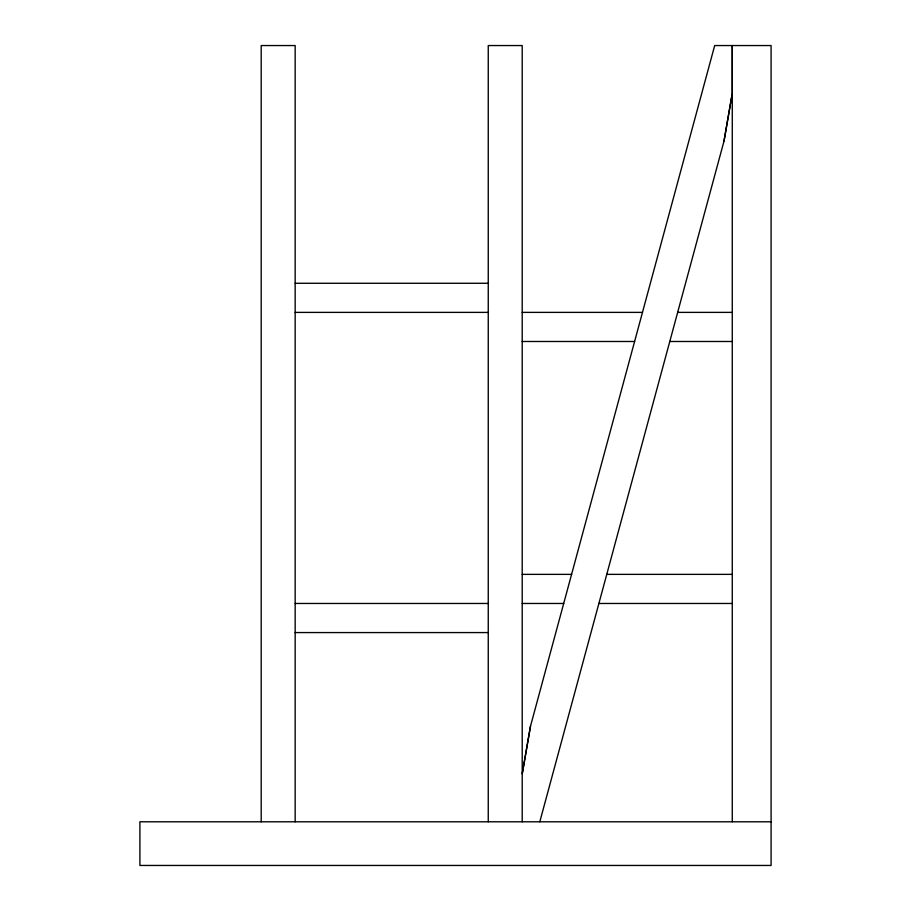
<?xml version="1.0" encoding="UTF-8"?>
<svg xmlns="http://www.w3.org/2000/svg" width="911" height="911" viewBox="0 0 911 911"><rect width="100%" height="100%" fill="white"/><g stroke="black" fill="none" stroke-linecap="round" stroke-linejoin="round"><path stroke-width="1.37" d="M522.447 772.767L530.453 726.34L714.691 45.55L771.093 45.55L771.093 865.45L139.907 865.45L139.907 821.79L771.093 821.79M732.045 94.596L724.04 141.011L539.802 821.79M522.208 773.906L530.532 726.01M723.949 141.33L732.273 93.434L732.273 45.55L732.273 821.79M295.164 283.275L488.25 283.275M295.164 312.382L488.25 312.382M522.208 312.382L642.471 312.382M677.659 312.382L732.273 312.382M522.208 341.488L634.603 341.488M669.779 341.488L732.273 341.488M522.208 574.363L571.573 574.363M606.76 574.363L732.273 574.363M295.164 603.469L488.25 603.469M522.208 603.469L563.704 603.469M598.88 603.469L732.273 603.469M295.164 632.576L488.25 632.576M522.208 821.79L522.208 45.55L488.25 45.55L488.25 821.79M295.164 821.79L295.164 45.55L261.195 45.55L261.195 821.79"/></g></svg>
